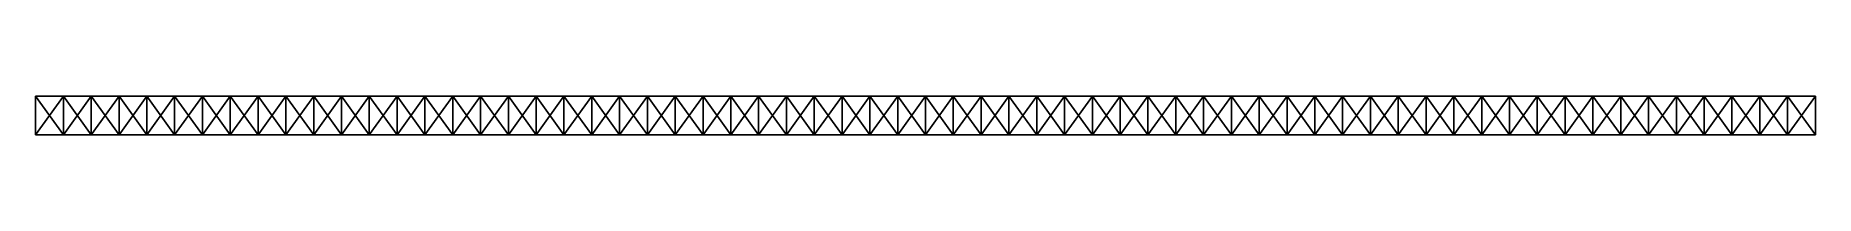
# Model space of a CAD drawing. Header units: millimetres. Extents: x 0 to 576, y -13 to 0.
import ezdxf

# ---------------------------------------------------------------- set-up
doc = ezdxf.new("R2010")
doc.units = ezdxf.units.MM

msp = doc.modelspace()

# ---------------------------------------------------------------- linework, layer by layer
at = {"extrusion": (0, -1, 1e-16)}
for p, q in [((0, 0), (0, 0, 16)), ((0, 0, 16), (0, 0, 32)), ((0, 0, 32), (9, 0, 32)), ((9, 0, 16), (0, 0, 16)), ((0, 0, 16), (9, 0, 32)), ((9, 0, 32), (9, 0, 16)), ((18, 0, 16), (9, 0, 16)), ((9, 0, 16), (9, 0, 8)), ((18, 0, 32), (18, 0, 16)), ((18, 0, 16), (36, 0, 32)), ((18, 0, 32), (36, 0, 16)), ((27, 0, 32), (27, 0, 16)), ((36, 0, 16), (27, 0, 16)), ((36, 0, 32), (36, 0, 16)), ((45, 0, 16), (36, 0, 16)), ((36, 0, 16), (45, 0, 32)), ((45, 0, 40.41), (36, 0, 32)), ((45, 0, 32), (45, 0, 16)), ((45, 0, 32), (45, 0, 40.41)), ((54, 0, 46.47), (45, 0, 40.41)), ((54, 0, 32), (54, 0, 16)), ((54, 0, 32), (63, 0, 32)), ((54, 0, 16), (63, 0, 32)), ((54, 0, 32), (54, 0, 46.47)), ((63, 0, 50.8), (54, 0, 46.47)), ((63, 0, 32), (63, 0, 16)), ((63, 0, 32), (72, 0, 32)), ((63, 0, 32), (63, 0, 50.8)), ((72, 0, 53.74), (63, 0, 50.8)), ((72, 0, 32), (72, 0, 16)), ((72, 0, 32), (81, 0, 32)), ((72, 0, 16), (81, 0, 32)), ((72, 0, 32), (72, 0, 53.74)), ((81, 0, 55.44), (72, 0, 53.74)), ((81, 0, 32), (81, 0, 16)), ((81, 0, 32), (81, 0, 55.44)), ((90, 0, 56), (81, 0, 55.44)), ((90, 0, 32), (90, 0, 16)), ((90, 0, 16), (99, 0, 32)), ((90, 0, 32), (90, 0, 56)), ((99, 0, 55.44), (90, 0, 56)), ((99, 0, 32), (99, 0, 16)), ((108, 0, 16), (99, 0, 16)), ((99, 0, 32), (108, 0, 16)), ((99, 0, 32), (99, 0, 55.44)), ((108, 0, 53.74), (99, 0, 55.44)), ((108, 0, 32), (108, 0, 16)), ((117, 0, 16), (108, 0, 16)), ((108, 0, 16), (117, 0, 32)), ((108, 0, 32), (108, 0, 53.74)), ((117, 0, 50.8), (108, 0, 53.74)), ((117, 0, 32), (117, 0, 16)), ((117, 0, 32), (126, 0, 16)), ((117, 0, 32), (117, 0, 50.8)), ((126, 0, 46.47), (117, 0, 50.8)), ((126, 0, 32), (126, 0, 16)), ((126, 0, 32), (126, 0, 46.47)), ((135, 0, 40.41), (126, 0, 46.47)), ((135, 0, 32), (135, 0, 16)), ((144, 0, 16), (135, 0, 16)), ((135, 0, 32), (144, 0, 16)), ((135, 0, 32), (135, 0, 40.41)), ((144, 0, 32), (135, 0, 40.41)), ((144, 0, 32), (144, 0, 16)), ((144, 0, 16), (162, 0, 32)), ((144, 0, 32), (162, 0, 16)), ((153, 0, 32), (153, 0, 16)), ((153, 0, 32), (162, 0, 32)), ((162, 0, 16), (153, 0, 16)), ((162, 0, 32), (162, 0, 16)), ((171, 0, 16), (162, 0, 16)), ((171, 0, 32), (162, 0, 16)), ((171, 0, 32), (171, 0, 16)), ((180, 0, 16), (171, 0, 16)), ((180, 0, 16), (171, 0, 32)), ((171, 0, 16), (171, 0, 8)), ((180, 0, 32), (180, 0, 16)), ((180, 0, 16), (180, 0)), ((180, 0, 32), (189, 0, 32)), ((180, 0, 16), (189, 0, 32)), ((189, 0, 32), (189, 0, 16)), ((189, 0, 32), (198, 0, 32)), ((189, 0, 8), (189, 0, 16)), ((198, 0, 32), (198, 0, 16)), ((216, 0, 32), (198, 0, 16)), ((207, 0, 32), (207, 0, 16)), ((216, 0, 32), (216, 0, 16)), ((225, 0, 16), (216, 0, 16)), ((216, 0, 16), (225, 0, 32)), ((216, 0, 32), (225, 0, 40.76)), ((225, 0, 32), (225, 0, 16)), ((234, 0, 16), (225, 0, 16)), ((225, 0, 32), (225, 0, 40.76)), ((225, 0, 40.76), (234, 0, 47.58)), ((234, 0, 32), (234, 0, 16)), ((243, 0, 16), (234, 0, 16)), ((234, 0, 16), (243, 0, 32)), ((234, 0, 32), (234, 0, 47.58)), ((234, 0, 47.58), (243, 0, 52.93)), ((243, 0, 32), (243, 0, 16)), ((252, 0, 16), (243, 0, 16)), ((243, 0, 32), (252, 0, 16)), ((243, 0, 32), (243, 0, 52.93)), ((243, 0, 52.93), (252, 0, 57.07)), ((252, 0, 32), (252, 0, 16)), ((261, 0, 16), (252, 0, 16)), ((252, 0, 16), (261, 0, 32)), ((252, 0, 32), (252, 0, 57.07)), ((252, 0, 57.07), (261, 0, 60.17)), ((261, 0, 32), (261, 0, 16)), ((270, 0, 16), (261, 0, 16)), ((261, 0, 32), (270, 0, 16)), ((261, 0, 32), (261, 0, 60.17)), ((261, 0, 60.17), (270, 0, 62.32)), ((270, 0, 32), (270, 0, 16)), ((279, 0, 16), (270, 0, 16)), ((279, 0, 32), (270, 0, 16)), ((270, 0, 32), (270, 0, 62.32)), ((270, 0, 62.32), (279, 0, 63.58)), ((279, 0, 32), (279, 0, 16)), ((288, 0, 16), (279, 0, 16)), ((279, 0, 32), (279, 0, 63.58)), ((279, 0, 63.58), (288, 0, 64)), ((288, 0, 32), (288, 0, 16)), ((297, 0, 32), (288, 0, 16)), ((288, 0, 32), (288, 0, 64)), ((288, 0, 64), (297, 0, 63.58)), ((297, 0, 32), (297, 0, 16)), ((306, 0, 16), (297, 0, 16)), ((306, 0, 16), (297, 0, 32)), ((297, 0, 32), (297, 0, 63.58)), ((297, 0, 63.58), (306, 0, 62.32)), ((306, 0, 32), (306, 0, 16)), ((306, 0, 32), (315, 0, 32)), ((315, 0, 32), (306, 0, 16)), ((306, 0, 32), (306, 0, 62.32)), ((306, 0, 62.32), (315, 0, 60.17)), ((315, 0, 32), (315, 0, 16)), ((324, 0, 16), (315, 0, 32)), ((315, 0, 32), (315, 0, 60.17)), ((315, 0, 60.17), (324, 0, 57.07)), ((324, 0, 32), (324, 0, 16)), ((324, 0, 32), (324, 0, 57.07)), ((324, 0, 57.07), (333, 0, 52.93)), ((333, 0, 32), (333, 0, 16)), ((333, 0, 32), (342, 0, 32)), ((342, 0, 16), (333, 0, 16)), ((342, 0, 16), (333, 0, 32)), ((333, 0, 32), (333, 0, 52.93)), ((333, 0, 52.93), (342, 0, 47.58)), ((342, 0, 32), (342, 0, 16)), ((351, 0, 16), (342, 0, 16)), ((342, 0, 32), (342, 0, 47.58)), ((342, 0, 47.58), (351, 0, 40.76)), ((351, 0, 32), (351, 0, 16)), ((360, 0, 16), (351, 0, 32)), ((351, 0, 32), (351, 0, 40.76)), ((351, 0, 40.76), (360, 0, 32)), ((360, 0, 32), (360, 0, 16)), ((360, 0, 32), (378, 0, 16)), ((360, 0, 16), (378, 0, 32)), ((369, 0, 32), (369, 0, 16)), ((369, 0, 32), (378, 0, 32)), ((378, 0, 32), (378, 0, 16)), ((378, 0, 32), (387, 0, 32)), ((387, 0, 16), (378, 0, 16)), ((378, 0, 16), (387, 0, 32)), ((387, 0, 32), (387, 0, 16)), ((387, 0, 32), (396, 0, 32)), ((387, 0, 32), (396, 0, 16)), ((387, 0, 16), (387, 0, 8)), ((396, 0, 32), (396, 0, 16)), ((396, 0, 16), (396, 0)), ((396, 0, 32), (405, 0, 32)), ((396, 0, 16), (405, 0, 32)), ((405, 0, 32), (405, 0, 16)), ((414, 0, 16), (405, 0, 16)), ((405, 0, 32), (414, 0, 16)), ((405, 0, 8), (405, 0, 16)), ((414, 0, 32), (414, 0, 16)), ((423, 0, 16), (414, 0, 16)), ((414, 0, 16), (432, 0, 32)), ((414, 0, 32), (432, 0, 16)), ((423, 0, 32), (423, 0, 16)), ((423, 0, 32), (432, 0, 32)), ((432, 0, 16), (423, 0, 16)), ((432, 0, 32), (432, 0, 16)), ((432, 0, 32), (441, 0, 32)), ((441, 0, 16), (432, 0, 16)), ((441, 0, 40.41), (432, 0, 32)), ((441, 0, 32), (441, 0, 16)), ((450, 0, 16), (441, 0, 16)), ((441, 0, 32), (450, 0, 16)), ((441, 0, 32), (441, 0, 40.41)), ((450, 0, 46.47), (441, 0, 40.41)), ((450, 0, 32), (450, 0, 16)), ((459, 0, 16), (450, 0, 16)), ((450, 0, 16), (459, 0, 32)), ((450, 0, 32), (450, 0, 46.47)), ((459, 0, 50.8), (450, 0, 46.47)), ((459, 0, 32), (459, 0, 16)), ((468, 0, 16), (459, 0, 16)), ((459, 0, 32), (468, 0, 16)), ((459, 0, 32), (459, 0, 50.8)), ((468, 0, 53.74), (459, 0, 50.8)), ((468, 0, 32), (468, 0, 16)), ((468, 0, 32), (477, 0, 32)), ((468, 0, 32), (468, 0, 53.74)), ((477, 0, 55.44), (468, 0, 53.74)), ((477, 0, 32), (477, 0, 16)), ((486, 0, 16), (477, 0, 16)), ((477, 0, 32), (486, 0, 16)), ((477, 0, 32), (477, 0, 55.44)), ((486, 0, 56), (477, 0, 55.44)), ((486, 0, 32), (486, 0, 16)), ((486, 0, 32), (486, 0, 56)), ((495, 0, 55.44), (486, 0, 56)), ((495, 0, 32), (495, 0, 16)), ((504, 0, 16), (495, 0, 16)), ((495, 0, 32), (495, 0, 55.44)), ((504, 0, 53.74), (495, 0, 55.44)), ((504, 0, 32), (504, 0, 16)), ((504, 0, 32), (513, 0, 32)), ((504, 0, 32), (504, 0, 53.74)), ((513, 0, 50.8), (504, 0, 53.74)), ((513, 0, 32), (513, 0, 16)), ((513, 0, 32), (522, 0, 32)), ((513, 0, 32), (522, 0, 16)), ((513, 0, 32), (513, 0, 50.8)), ((522, 0, 46.47), (513, 0, 50.8)), ((522, 0, 32), (522, 0, 16)), ((522, 0, 32), (531, 0, 32)), ((531, 0, 16), (522, 0, 16)), ((522, 0, 16), (531, 0, 32)), ((522, 0, 32), (522, 0, 46.47)), ((531, 0, 40.41), (522, 0, 46.47)), ((531, 0, 32), (531, 0, 16)), ((531, 0, 32), (540, 0, 32)), ((540, 0, 16), (531, 0, 16)), ((531, 0, 32), (531, 0, 40.41)), ((540, 0, 32), (531, 0, 40.41)), ((540, 0, 32), (540, 0, 16)), ((549, 0, 16), (540, 0, 16)), ((540, 0, 32), (558, 0, 16)), ((558, 0, 32), (540, 0, 16)), ((549, 0, 32), (549, 0, 16)), ((558, 0, 16), (549, 0, 16)), ((558, 0, 32), (558, 0, 16)), ((558, 0, 16), (567, 0, 32)), ((567, 0, 32), (567, 0, 16)), ((576, 0, 16), (567, 0, 16)), ((567, 0, 32), (576, 0, 16)), ((567, 0, 16), (567, 0, 8)), ((576, 0, 32), (576, 0, 16)), ((576, 0, 16), (576, 0)), ((0, -12.5), (0, -12.5, 16)), ((0, -12.5, 16), (0, -12.5, 32)), ((0, -12.5, 16), (9, -12.5, 32)), ((9, -12.5, 32), (9, -12.5, 16)), ((18, -12.5, 16), (9, -12.5, 16)), ((9, -12.5, 16), (9, -12.5, 8)), ((18, -12.5, 32), (18, -12.5, 16)), ((18, -12.5, 16), (36, -12.5, 32)), ((18, -12.5, 32), (36, -12.5, 16)), ((27, -12.5, 32), (27, -12.5, 16)), ((27, -12.5, 32), (36, -12.5, 32)), ((36, -12.5, 16), (27, -12.5, 16)), ((36, -12.5, 32), (36, -12.5, 16)), ((45, -12.5, 16), (36, -12.5, 16)), ((36, -12.5, 16), (45, -12.5, 32)), ((45, -12.5, 40.41), (36, -12.5, 32)), ((45, -12.5, 32), (45, -12.5, 16)), ((54, -12.5, 16), (45, -12.5, 16)), ((45, -12.5, 32), (45, -12.5, 40.41)), ((54, -12.5, 46.47), (45, -12.5, 40.41)), ((54, -12.5, 32), (54, -12.5, 16)), ((63, -12.5, 16), (54, -12.5, 16)), ((54, -12.5, 16), (63, -12.5, 32)), ((54, -12.5, 32), (54, -12.5, 46.47)), ((63, -12.5, 50.8), (54, -12.5, 46.47)), ((63, -12.5, 32), (63, -12.5, 16)), ((63, -12.5, 32), (72, -12.5, 32)), ((72, -12.5, 16), (63, -12.5, 16)), ((63, -12.5, 32), (72, -12.5, 16)), ((63, -12.5, 32), (63, -12.5, 50.8)), ((72, -12.5, 53.74), (63, -12.5, 50.8)), ((72, -12.5, 32), (72, -12.5, 16)), ((72, -12.5, 16), (81, -12.5, 32)), ((72, -12.5, 32), (72, -12.5, 53.74)), ((81, -12.5, 55.44), (72, -12.5, 53.74)), ((81, -12.5, 32), (81, -12.5, 16)), ((81, -12.5, 32), (90, -12.5, 32)), ((81, -12.5, 32), (90, -12.5, 16)), ((81, -12.5, 32), (81, -12.5, 55.44)), ((90, -12.5, 56), (81, -12.5, 55.44)), ((90, -12.5, 32), (90, -12.5, 16)), ((90, -12.5, 32), (90, -12.5, 56)), ((99, -12.5, 55.44), (90, -12.5, 56)), ((99, -12.5, 32), (99, -12.5, 16)), ((99, -12.5, 32), (108, -12.5, 16)), ((99, -12.5, 32), (99, -12.5, 55.44)), ((108, -12.5, 53.74), (99, -12.5, 55.44)), ((108, -12.5, 32), (108, -12.5, 16)), ((117, -12.5, 16), (108, -12.5, 16)), ((108, -12.5, 32), (108, -12.5, 53.74)), ((117, -12.5, 50.8), (108, -12.5, 53.74)), ((117, -12.5, 32), (117, -12.5, 16)), ((117, -12.5, 32), (126, -12.5, 16)), ((117, -12.5, 32), (117, -12.5, 50.8)), ((126, -12.5, 46.47), (117, -12.5, 50.8)), ((126, -12.5, 32), (126, -12.5, 16)), ((135, -12.5, 16), (126, -12.5, 16)), ((126, -12.5, 32), (126, -12.5, 46.47)), ((135, -12.5, 40.41), (126, -12.5, 46.47)), ((135, -12.5, 32), (135, -12.5, 16)), ((135, -12.5, 32), (144, -12.5, 32)), ((135, -12.5, 32), (144, -12.5, 16)), ((135, -12.5, 32), (135, -12.5, 40.41)), ((144, -12.5, 32), (135, -12.5, 40.41)), ((144, -12.5, 32), (144, -12.5, 16)), ((144, -12.5, 16), (162, -12.5, 32)), ((144, -12.5, 32), (162, -12.5, 16)), ((153, -12.5, 32), (153, -12.5, 16)), ((153, -12.5, 32), (162, -12.5, 32)), ((162, -12.5, 32), (162, -12.5, 16)), ((162, -12.5, 32), (171, -12.5, 32)), ((171, -12.5, 16), (162, -12.5, 16)), ((171, -12.5, 32), (162, -12.5, 16)), ((171, -12.5, 32), (171, -12.5, 16)), ((171, -12.5, 32), (180, -12.5, 32)), ((180, -12.5, 16), (171, -12.5, 16)), ((180, -12.5, 16), (171, -12.5, 32)), ((171, -12.5, 16), (171, -12.5, 8)), ((180, -12.5, 32), (180, -12.5, 16)), ((180, -12.5, 16), (180, -12.5)), ((180, -12.5, 32), (189, -12.5, 32)), ((189, -12.5, 16), (180, -12.5, 16)), ((180, -12.5, 16), (189, -12.5, 32)), ((189, -12.5, 32), (189, -12.5, 16)), ((189, -12.5, 32), (198, -12.5, 32)), ((189, -12.5, 32), (198, -12.5, 16)), ((189, -12.5, 8), (189, -12.5, 16)), ((198, -12.5, 32), (198, -12.5, 16)), ((198, -12.5, 32), (207, -12.5, 32)), ((207, -12.5, 16), (198, -12.5, 16)), ((216, -12.5, 32), (198, -12.5, 16)), ((207, -12.5, 32), (207, -12.5, 16)), ((207, -12.5, 32), (216, -12.5, 32)), ((216, -12.5, 32), (216, -12.5, 16)), ((216, -12.5, 32), (225, -12.5, 32)), ((216, -12.5, 32), (225, -12.5, 40.76)), ((225, -12.5, 32), (225, -12.5, 16)), ((225, -12.5, 32), (234, -12.5, 32)), ((234, -12.5, 16), (225, -12.5, 16)), ((225, -12.5, 32), (225, -12.5, 40.76)), ((225, -12.5, 40.76), (234, -12.5, 47.58)), ((234, -12.5, 32), (234, -12.5, 16)), ((234, -12.5, 32), (243, -12.5, 32)), ((243, -12.5, 16), (234, -12.5, 16)), ((234, -12.5, 16), (243, -12.5, 32)), ((234, -12.5, 32), (234, -12.5, 47.58)), ((234, -12.5, 47.58), (243, -12.5, 52.93)), ((243, -12.5, 32), (243, -12.5, 16)), ((243, -12.5, 32), (252, -12.5, 32)), ((252, -12.5, 16), (243, -12.5, 16)), ((243, -12.5, 32), (252, -12.5, 16)), ((243, -12.5, 32), (243, -12.5, 52.93)), ((243, -12.5, 52.93), (252, -12.5, 57.07)), ((252, -12.5, 32), (252, -12.5, 16)), ((252, -12.5, 32), (261, -12.5, 32)), ((261, -12.5, 16), (252, -12.5, 16)), ((252, -12.5, 16), (261, -12.5, 32)), ((252, -12.5, 32), (252, -12.5, 57.07)), ((252, -12.5, 57.07), (261, -12.5, 60.17)), ((261, -12.5, 32), (261, -12.5, 16)), ((270, -12.5, 16), (261, -12.5, 16)), ((261, -12.5, 32), (270, -12.5, 16)), ((261, -12.5, 32), (261, -12.5, 60.17)), ((261, -12.5, 60.17), (270, -12.5, 62.32)), ((270, -12.5, 32), (270, -12.5, 16)), ((270, -12.5, 32), (279, -12.5, 32)), ((279, -12.5, 16), (270, -12.5, 16)), ((279, -12.5, 32), (270, -12.5, 16)), ((270, -12.5, 32), (270, -12.5, 62.32)), ((270, -12.5, 62.32), (279, -12.5, 63.58)), ((279, -12.5, 32), (279, -12.5, 16)), ((279, -12.5, 32), (288, -12.5, 32)), ((288, -12.5, 16), (279, -12.5, 16)), ((288, -12.5, 16), (279, -12.5, 32)), ((279, -12.5, 32), (279, -12.5, 63.58)), ((279, -12.5, 63.58), (288, -12.5, 64)), ((288, -12.5, 32), (288, -12.5, 16)), ((288, -12.5, 32), (297, -12.5, 32)), ((297, -12.5, 16), (288, -12.5, 16)), ((297, -12.5, 32), (288, -12.5, 16)), ((288, -12.5, 32), (288, -12.5, 64)), ((288, -12.5, 64), (297, -12.5, 63.58)), ((297, -12.5, 32), (297, -12.5, 16)), ((297, -12.5, 32), (306, -12.5, 32)), ((306, -12.5, 16), (297, -12.5, 16)), ((297, -12.5, 32), (297, -12.5, 63.58)), ((297, -12.5, 63.58), (306, -12.5, 62.32)), ((306, -12.5, 32), (306, -12.5, 16)), ((306, -12.5, 32), (315, -12.5, 32)), ((306, -12.5, 32), (306, -12.5, 62.32)), ((306, -12.5, 62.32), (315, -12.5, 60.17)), ((315, -12.5, 32), (315, -12.5, 16)), ((315, -12.5, 32), (324, -12.5, 32)), ((315, -12.5, 32), (315, -12.5, 60.17)), ((315, -12.5, 60.17), (324, -12.5, 57.07)), ((324, -12.5, 32), (324, -12.5, 16)), ((324, -12.5, 32), (333, -12.5, 32)), ((333, -12.5, 32), (324, -12.5, 16)), ((324, -12.5, 32), (324, -12.5, 57.07)), ((324, -12.5, 57.07), (333, -12.5, 52.93)), ((333, -12.5, 32), (333, -12.5, 16)), ((333, -12.5, 32), (342, -12.5, 32)), ((342, -12.5, 16), (333, -12.5, 16)), ((342, -12.5, 16), (333, -12.5, 32)), ((333, -12.5, 32), (333, -12.5, 52.93)), ((333, -12.5, 52.93), (342, -12.5, 47.58)), ((342, -12.5, 32), (342, -12.5, 16)), ((351, -12.5, 16), (342, -12.5, 16)), ((351, -12.5, 32), (342, -12.5, 16)), ((342, -12.5, 32), (342, -12.5, 47.58)), ((342, -12.5, 47.58), (351, -12.5, 40.76)), ((351, -12.5, 32), (351, -12.5, 16)), ((360, -12.5, 16), (351, -12.5, 32)), ((351, -12.5, 32), (351, -12.5, 40.76)), ((351, -12.5, 40.76), (360, -12.5, 32)), ((360, -12.5, 32), (360, -12.5, 16)), ((360, -12.5, 32), (369, -12.5, 32)), ((369, -12.5, 16), (360, -12.5, 16)), ((360, -12.5, 32), (378, -12.5, 16)), ((360, -12.5, 16), (378, -12.5, 32)), ((369, -12.5, 32), (369, -12.5, 16)), ((369, -12.5, 32), (378, -12.5, 32)), ((378, -12.5, 16), (369, -12.5, 16)), ((378, -12.5, 32), (378, -12.5, 16)), ((378, -12.5, 32), (387, -12.5, 32)), ((378, -12.5, 16), (387, -12.5, 32)), ((387, -12.5, 32), (387, -12.5, 16)), ((387, -12.5, 32), (396, -12.5, 16)), ((387, -12.5, 16), (387, -12.5, 8)), ((396, -12.5, 32), (396, -12.5, 16)), ((396, -12.5, 16), (396, -12.5)), ((405, -12.5, 16), (396, -12.5, 16)), ((396, -12.5, 16), (405, -12.5, 32)), ((405, -12.5, 32), (405, -12.5, 16)), ((414, -12.5, 16), (405, -12.5, 16)), ((405, -12.5, 32), (414, -12.5, 16)), ((405, -12.5, 8), (405, -12.5, 16)), ((414, -12.5, 32), (414, -12.5, 16)), ((423, -12.5, 16), (414, -12.5, 16)), ((414, -12.5, 16), (432, -12.5, 32)), ((414, -12.5, 32), (432, -12.5, 16)), ((423, -12.5, 32), (423, -12.5, 16)), ((432, -12.5, 16), (423, -12.5, 16)), ((432, -12.5, 32), (432, -12.5, 16)), ((441, -12.5, 40.41), (432, -12.5, 32)), ((441, -12.5, 32), (441, -12.5, 16)), ((441, -12.5, 32), (450, -12.5, 32)), ((441, -12.5, 32), (441, -12.5, 40.41)), ((450, -12.5, 46.47), (441, -12.5, 40.41)), ((450, -12.5, 32), (450, -12.5, 16)), ((450, -12.5, 32), (459, -12.5, 32)), ((450, -12.5, 16), (459, -12.5, 32)), ((450, -12.5, 32), (450, -12.5, 46.47)), ((459, -12.5, 50.8), (450, -12.5, 46.47)), ((459, -12.5, 32), (459, -12.5, 16)), ((459, -12.5, 32), (468, -12.5, 16)), ((459, -12.5, 32), (459, -12.5, 50.8)), ((468, -12.5, 53.74), (459, -12.5, 50.8)), ((468, -12.5, 32), (468, -12.5, 16)), ((468, -12.5, 32), (477, -12.5, 32)), ((468, -12.5, 16), (477, -12.5, 32)), ((468, -12.5, 32), (468, -12.5, 53.74)), ((477, -12.5, 55.44), (468, -12.5, 53.74)), ((477, -12.5, 32), (477, -12.5, 16)), ((477, -12.5, 32), (486, -12.5, 32)), ((477, -12.5, 32), (486, -12.5, 16)), ((477, -12.5, 32), (477, -12.5, 55.44)), ((486, -12.5, 56), (477, -12.5, 55.44)), ((486, -12.5, 32), (486, -12.5, 16)), ((486, -12.5, 32), (495, -12.5, 32)), ((495, -12.5, 16), (486, -12.5, 16)), ((486, -12.5, 32), (486, -12.5, 56)), ((495, -12.5, 55.44), (486, -12.5, 56)), ((495, -12.5, 32), (495, -12.5, 16)), ((495, -12.5, 32), (504, -12.5, 32)), ((495, -12.5, 32), (495, -12.5, 55.44)), ((504, -12.5, 53.74), (495, -12.5, 55.44)), ((504, -12.5, 32), (504, -12.5, 16)), ((513, -12.5, 16), (504, -12.5, 16)), ((504, -12.5, 32), (504, -12.5, 53.74)), ((513, -12.5, 50.8), (504, -12.5, 53.74)), ((513, -12.5, 32), (513, -12.5, 16)), ((522, -12.5, 16), (513, -12.5, 16)), ((513, -12.5, 32), (522, -12.5, 16)), ((513, -12.5, 32), (513, -12.5, 50.8)), ((522, -12.5, 46.47), (513, -12.5, 50.8)), ((522, -12.5, 32), (522, -12.5, 16)), ((522, -12.5, 16), (531, -12.5, 32)), ((522, -12.5, 32), (522, -12.5, 46.47)), ((531, -12.5, 40.41), (522, -12.5, 46.47)), ((531, -12.5, 32), (531, -12.5, 16)), ((540, -12.5, 16), (531, -12.5, 16)), ((531, -12.5, 32), (531, -12.5, 40.41)), ((540, -12.5, 32), (531, -12.5, 40.41)), ((540, -12.5, 32), (540, -12.5, 16)), ((540, -12.5, 32), (558, -12.5, 16)), ((558, -12.5, 32), (540, -12.5, 16)), ((549, -12.5, 32), (549, -12.5, 16)), ((558, -12.5, 16), (549, -12.5, 16)), ((558, -12.5, 32), (558, -12.5, 16)), ((567, -12.5, 16), (558, -12.5, 16)), ((558, -12.5, 16), (567, -12.5, 32)), ((567, -12.5, 32), (567, -12.5, 16)), ((567, -12.5, 32), (576, -12.5, 16)), ((567, -12.5, 16), (567, -12.5, 8)), ((576, -12.5, 32), (576, -12.5, 16)), ((576, -12.5, 16), (576, -12.5))]:
    msp.add_line(p, q, dxfattribs=at)
for p, q in [((0, 0, 32), (0, -12.5, 32)), ((9, 0, 32), (0, -12.5, 32)), ((0, 0, 32), (9, -12.5, 32)), ((0, 0, 16), (0, -12.5, 16)), ((9, 0, 16), (0, -12.5, 16)), ((0, 0, 16), (9, -12.5, 16)), ((0, 0), (0, -12.5)), ((0, 0), (9, -12.5, 8)), ((9, 0, 8), (0, -12.5)), ((0, 0), (9, 0, 8)), ((9, 0, 32), (9, -12.5, 32)), ((18, 0, 32), (9, -12.5, 32)), ((9, 0, 32), (18, -12.5, 32)), ((18, 0, 32), (9, 0, 32)), ((9, 0, 16), (9, -12.5, 16)), ((18, 0, 16), (9, -12.5, 16)), ((9, 0, 16), (18, -12.5, 16)), ((9, 0, 8), (9, -12.5, 8)), ((9, -12.5, 8), (18, 0, 16)), ((18, -12.5, 16), (9, 0, 8)), ((9, 0, 8), (18, 0, 16)), ((9, 0, 32), (18, 0, 16)), ((18, 0, 32), (18, -12.5, 32)), ((27, 0, 32), (18, -12.5, 32)), ((18, 0, 32), (27, -12.5, 32)), ((27, 0, 32), (18, 0, 32)), ((18, 0, 16), (18, -12.5, 16)), ((27, 0, 16), (18, -12.5, 16)), ((18, 0, 16), (27, -12.5, 16)), ((27, 0, 16), (18, 0, 16)), ((27, 0, 32), (27, -12.5, 32)), ((36, 0, 32), (27, -12.5, 32)), ((27, 0, 32), (36, -12.5, 32)), ((36, 0, 32), (27, 0, 32)), ((27, 0, 16), (27, -12.5, 16)), ((36, 0, 16), (27, -12.5, 16)), ((27, 0, 16), (36, -12.5, 16)), ((36, 0, 32), (36, -12.5, 32)), ((45, 0, 32), (36, -12.5, 32)), ((36, 0, 32), (45, -12.5, 32)), ((45, 0, 32), (36, 0, 32)), ((36, 0, 16), (36, -12.5, 16)), ((45, 0, 16), (36, -12.5, 16)), ((36, 0, 16), (45, -12.5, 16)), ((45, 0, 32), (45, -12.5, 32)), ((54, 0, 32), (45, -12.5, 32)), ((45, 0, 32), (54, -12.5, 32)), ((54, 0, 32), (45, 0, 32)), ((45, 0, 16), (45, -12.5, 16)), ((54, 0, 16), (45, -12.5, 16)), ((45, 0, 16), (54, -12.5, 16)), ((54, 0, 16), (45, 0, 16)), ((45, 0, 40.41), (45, -12.5, 40.41)), ((45, -12.5, 40.41), (54, 0, 46.47)), ((54, -12.5, 46.47), (45, 0, 40.41)), ((45, 0, 32), (54, 0, 16)), ((54, 0, 32), (54, -12.5, 32)), ((63, 0, 32), (54, -12.5, 32)), ((54, 0, 32), (63, -12.5, 32)), ((54, 0, 16), (54, -12.5, 16)), ((63, 0, 16), (54, -12.5, 16)), ((54, 0, 16), (63, -12.5, 16)), ((63, 0, 16), (54, 0, 16)), ((54, 0, 46.47), (54, -12.5, 46.47)), ((54, 0, 46.47), (63, -12.5, 50.8)), ((63, 0, 32), (63, -12.5, 32)), ((72, 0, 32), (63, -12.5, 32)), ((63, 0, 32), (72, -12.5, 32)), ((63, 0, 16), (63, -12.5, 16)), ((72, 0, 16), (63, -12.5, 16)), ((63, 0, 16), (72, -12.5, 16)), ((72, 0, 16), (63, 0, 16)), ((63, 0, 50.8), (63, -12.5, 50.8)), ((63, -12.5, 50.8), (72, 0, 53.74)), ((72, 0, 32), (72, -12.5, 32)), ((81, 0, 32), (72, -12.5, 32)), ((72, 0, 32), (81, -12.5, 32)), ((72, 0, 16), (72, -12.5, 16)), ((81, 0, 16), (72, -12.5, 16)), ((72, 0, 16), (81, -12.5, 16)), ((81, 0, 16), (72, 0, 16)), ((72, 0, 53.74), (72, -12.5, 53.74)), ((72, 0, 53.74), (81, -12.5, 55.44)), ((81, 0, 55.44), (72, -12.5, 53.74)), ((81, 0, 32), (81, -12.5, 32)), ((90, 0, 32), (81, -12.5, 32)), ((81, 0, 32), (90, -12.5, 32)), ((90, 0, 32), (81, 0, 32)), ((81, 0, 16), (81, -12.5, 16)), ((90, 0, 16), (81, -12.5, 16)), ((81, 0, 16), (90, -12.5, 16)), ((90, 0, 16), (81, 0, 16)), ((81, 0, 55.44), (81, -12.5, 55.44)), ((90, -12.5, 56), (81, 0, 55.44)), ((90, 0, 32), (90, -12.5, 32)), ((99, 0, 32), (90, -12.5, 32)), ((90, 0, 32), (99, -12.5, 32)), ((99, 0, 32), (90, 0, 32)), ((90, 0, 16), (90, -12.5, 16)), ((99, 0, 16), (90, -12.5, 16)), ((90, 0, 16), (99, -12.5, 16)), ((99, 0, 16), (90, 0, 16)), ((90, 0, 56), (90, -12.5, 56)), ((99, 0, 55.44), (90, -12.5, 56)), ((99, 0, 32), (99, -12.5, 32)), ((108, 0, 32), (99, -12.5, 32)), ((99, 0, 32), (108, -12.5, 32)), ((108, 0, 32), (99, 0, 32)), ((99, 0, 16), (99, -12.5, 16)), ((108, 0, 16), (99, -12.5, 16)), ((99, 0, 16), (108, -12.5, 16)), ((99, 0, 55.44), (99, -12.5, 55.44)), ((99, -12.5, 55.44), (108, 0, 53.74)), ((108, -12.5, 53.74), (99, 0, 55.44)), ((108, 0, 32), (108, -12.5, 32)), ((117, 0, 32), (108, -12.5, 32)), ((108, 0, 32), (117, -12.5, 32)), ((117, 0, 32), (108, 0, 32)), ((108, 0, 16), (108, -12.5, 16)), ((117, 0, 16), (108, -12.5, 16)), ((108, 0, 16), (117, -12.5, 16)), ((108, 0, 53.74), (108, -12.5, 53.74)), ((108, 0, 53.74), (117, -12.5, 50.8)), ((117, 0, 50.8), (108, -12.5, 53.74)), ((117, 0, 32), (117, -12.5, 32)), ((126, 0, 32), (117, -12.5, 32)), ((117, 0, 32), (126, -12.5, 32)), ((126, 0, 32), (117, 0, 32)), ((117, 0, 16), (117, -12.5, 16)), ((126, 0, 16), (117, -12.5, 16)), ((117, 0, 16), (126, -12.5, 16)), ((126, 0, 16), (117, 0, 16)), ((117, 0, 50.8), (117, -12.5, 50.8)), ((117, -12.5, 50.8), (126, 0, 46.47)), ((126, -12.5, 46.47), (117, 0, 50.8)), ((126, 0, 32), (126, -12.5, 32)), ((135, 0, 32), (126, -12.5, 32)), ((126, 0, 32), (135, -12.5, 32)), ((135, 0, 32), (126, 0, 32)), ((126, 0, 16), (126, -12.5, 16)), ((135, 0, 16), (126, -12.5, 16)), ((126, 0, 16), (135, -12.5, 16)), ((135, 0, 16), (126, 0, 16)), ((126, 0, 46.47), (126, -12.5, 46.47)), ((126, 0, 46.47), (135, -12.5, 40.41)), ((135, 0, 40.41), (126, -12.5, 46.47)), ((135, 0, 32), (135, -12.5, 32)), ((144, 0, 32), (135, -12.5, 32)), ((135, 0, 32), (144, -12.5, 32)), ((144, 0, 32), (135, 0, 32)), ((135, 0, 16), (135, -12.5, 16)), ((144, 0, 16), (135, -12.5, 16)), ((135, 0, 16), (144, -12.5, 16)), ((135, 0, 40.41), (135, -12.5, 40.41)), ((144, 0, 32), (144, -12.5, 32)), ((153, 0, 32), (144, -12.5, 32)), ((144, 0, 32), (153, -12.5, 32)), ((153, 0, 32), (144, 0, 32)), ((144, 0, 16), (144, -12.5, 16)), ((153, 0, 16), (144, -12.5, 16)), ((144, 0, 16), (153, -12.5, 16)), ((153, 0, 16), (144, 0, 16)), ((153, 0, 32), (153, -12.5, 32)), ((162, 0, 32), (153, -12.5, 32)), ((153, 0, 32), (162, -12.5, 32)), ((153, 0, 16), (153, -12.5, 16)), ((162, 0, 16), (153, -12.5, 16)), ((153, 0, 16), (162, -12.5, 16)), ((162, 0, 32), (162, -12.5, 32)), ((171, 0, 32), (162, -12.5, 32)), ((162, 0, 32), (171, -12.5, 32)), ((171, 0, 32), (162, 0, 32)), ((162, 0, 16), (162, -12.5, 16)), ((171, 0, 16), (162, -12.5, 16)), ((162, 0, 16), (171, -12.5, 16)), ((162, 0, 16), (171, -12.5, 8)), ((171, 0, 32), (171, -12.5, 32)), ((180, 0, 32), (171, -12.5, 32)), ((171, 0, 32), (180, -12.5, 32)), ((180, 0, 32), (171, 0, 32)), ((171, 0, 16), (171, -12.5, 16)), ((180, 0, 16), (171, -12.5, 16)), ((171, 0, 16), (180, -12.5, 16)), ((171, 0, 8), (171, -12.5, 8)), ((180, 0), (171, 0, 8)), ((180, 0, 32), (180, -12.5, 32)), ((189, 0, 32), (180, -12.5, 32)), ((180, 0, 32), (189, -12.5, 32)), ((180, 0, 16), (180, -12.5, 16)), ((189, 0, 16), (180, -12.5, 16)), ((180, 0, 16), (189, -12.5, 16)), ((189, 0, 16), (180, 0, 16)), ((180, 0), (180, -12.5)), ((189, 0, 8), (180, 0)), ((189, 0, 32), (189, -12.5, 32)), ((198, 0, 32), (189, -12.5, 32)), ((189, 0, 32), (198, -12.5, 32)), ((189, 0, 16), (189, -12.5, 16)), ((198, 0, 16), (189, -12.5, 16)), ((189, 0, 16), (198, -12.5, 16)), ((198, 0, 16), (189, 0, 16)), ((189, 0, 8), (189, -12.5, 8)), ((189, 0, 32), (198, 0, 16)), ((198, 0, 32), (198, -12.5, 32)), ((207, 0, 32), (198, -12.5, 32)), ((198, 0, 32), (207, -12.5, 32)), ((207, 0, 32), (198, 0, 32)), ((198, 0, 16), (198, -12.5, 16)), ((207, 0, 16), (198, -12.5, 16)), ((198, 0, 16), (207, -12.5, 16)), ((207, 0, 16), (198, 0, 16)), ((198, 0, 32), (216, 0, 16)), ((207, 0, 32), (207, -12.5, 32)), ((216, 0, 32), (207, -12.5, 32)), ((207, 0, 32), (216, -12.5, 32)), ((216, 0, 32), (207, 0, 32)), ((207, 0, 16), (207, -12.5, 16)), ((216, 0, 16), (207, -12.5, 16)), ((207, 0, 16), (216, -12.5, 16)), ((216, 0, 16), (207, 0, 16)), ((216, 0, 32), (216, -12.5, 32)), ((225, 0, 32), (216, -12.5, 32)), ((216, 0, 32), (225, -12.5, 32)), ((225, 0, 32), (216, 0, 32)), ((216, 0, 16), (216, -12.5, 16)), ((225, 0, 16), (216, -12.5, 16)), ((216, 0, 16), (225, -12.5, 16)), ((225, 0, 32), (225, -12.5, 32)), ((234, 0, 32), (225, -12.5, 32)), ((225, 0, 32), (234, -12.5, 32)), ((234, 0, 32), (225, 0, 32)), ((225, 0, 16), (225, -12.5, 16)), ((234, 0, 16), (225, -12.5, 16)), ((225, 0, 16), (234, -12.5, 16)), ((225, 0, 40.76), (225, -12.5, 40.76)), ((225, 0, 40.76), (234, -12.5, 47.58)), ((234, 0, 47.58), (225, -12.5, 40.76)), ((225, 0, 32), (234, 0, 16)), ((234, 0, 32), (234, -12.5, 32)), ((243, 0, 32), (234, -12.5, 32)), ((234, 0, 32), (243, -12.5, 32)), ((243, 0, 32), (234, 0, 32)), ((234, 0, 16), (234, -12.5, 16)), ((243, 0, 16), (234, -12.5, 16)), ((234, 0, 16), (243, -12.5, 16)), ((234, 0, 47.58), (234, -12.5, 47.58)), ((234, -12.5, 47.58), (243, 0, 52.93)), ((243, -12.5, 52.93), (234, 0, 47.58)), ((243, 0, 32), (243, -12.5, 32)), ((252, 0, 32), (243, -12.5, 32)), ((243, 0, 32), (252, -12.5, 32)), ((252, 0, 32), (243, 0, 32)), ((243, 0, 16), (243, -12.5, 16)), ((252, 0, 16), (243, -12.5, 16)), ((243, 0, 16), (252, -12.5, 16)), ((243, 0, 52.93), (243, -12.5, 52.93)), ((243, 0, 52.93), (252, -12.5, 57.07)), ((252, 0, 32), (252, -12.5, 32)), ((261, 0, 32), (252, -12.5, 32)), ((252, 0, 32), (261, -12.5, 32)), ((261, 0, 32), (252, 0, 32)), ((252, 0, 16), (252, -12.5, 16)), ((261, 0, 16), (252, -12.5, 16)), ((252, 0, 16), (261, -12.5, 16)), ((252, 0, 57.07), (252, -12.5, 57.07)), ((252, -12.5, 57.07), (261, 0, 60.17)), ((261, 0, 32), (261, -12.5, 32)), ((270, 0, 32), (261, -12.5, 32)), ((261, 0, 32), (270, -12.5, 32)), ((270, 0, 32), (261, 0, 32)), ((261, 0, 16), (261, -12.5, 16)), ((270, 0, 16), (261, -12.5, 16)), ((261, 0, 16), (270, -12.5, 16)), ((261, 0, 60.17), (261, -12.5, 60.17)), ((261, 0, 60.17), (270, -12.5, 62.32)), ((270, 0, 62.32), (261, -12.5, 60.17)), ((270, 0, 32), (270, -12.5, 32)), ((279, 0, 32), (270, -12.5, 32)), ((270, 0, 32), (279, -12.5, 32)), ((279, 0, 32), (270, 0, 32)), ((270, 0, 16), (270, -12.5, 16)), ((279, 0, 16), (270, -12.5, 16)), ((270, 0, 16), (279, -12.5, 16)), ((270, 0, 62.32), (270, -12.5, 62.32)), ((270, -12.5, 62.32), (279, 0, 63.58)), ((279, -12.5, 63.58), (270, 0, 62.32)), ((279, 0, 32), (279, -12.5, 32)), ((288, 0, 32), (279, -12.5, 32)), ((279, 0, 32), (288, -12.5, 32)), ((288, 0, 32), (279, 0, 32)), ((279, 0, 16), (279, -12.5, 16)), ((288, 0, 16), (279, -12.5, 16)), ((279, 0, 16), (288, -12.5, 16)), ((279, 0, 63.58), (279, -12.5, 63.58)), ((279, 0, 63.58), (288, -12.5, 64)), ((288, 0, 64), (279, -12.5, 63.58)), ((288, 0, 32), (288, -12.5, 32)), ((297, 0, 32), (288, -12.5, 32)), ((288, 0, 32), (297, -12.5, 32)), ((297, 0, 32), (288, 0, 32)), ((288, 0, 16), (288, -12.5, 16)), ((297, 0, 16), (288, -12.5, 16)), ((288, 0, 16), (297, -12.5, 16)), ((297, 0, 16), (288, 0, 16)), ((288, 0, 64), (288, -12.5, 64)), ((288, -12.5, 64), (297, 0, 63.58)), ((297, -12.5, 63.58), (288, 0, 64)), ((297, 0, 32), (297, -12.5, 32)), ((306, 0, 32), (297, -12.5, 32)), ((297, 0, 32), (306, -12.5, 32)), ((306, 0, 32), (297, 0, 32)), ((297, 0, 16), (297, -12.5, 16)), ((306, 0, 16), (297, -12.5, 16)), ((297, 0, 16), (306, -12.5, 16)), ((297, 0, 63.58), (297, -12.5, 63.58)), ((297, 0, 63.58), (306, -12.5, 62.32)), ((306, 0, 62.32), (297, -12.5, 63.58)), ((306, 0, 32), (306, -12.5, 32)), ((315, 0, 32), (306, -12.5, 32)), ((306, 0, 32), (315, -12.5, 32)), ((306, 0, 16), (306, -12.5, 16)), ((315, 0, 16), (306, -12.5, 16)), ((306, 0, 16), (315, -12.5, 16)), ((315, 0, 16), (306, 0, 16)), ((306, 0, 62.32), (306, -12.5, 62.32)), ((306, -12.5, 62.32), (315, 0, 60.17)), ((315, -12.5, 60.17), (306, 0, 62.32)), ((315, 0, 32), (315, -12.5, 32)), ((324, 0, 32), (315, -12.5, 32)), ((315, 0, 32), (324, -12.5, 32)), ((324, 0, 32), (315, 0, 32)), ((315, 0, 16), (315, -12.5, 16)), ((324, 0, 16), (315, -12.5, 16)), ((315, 0, 16), (324, -12.5, 16)), ((324, 0, 16), (315, 0, 16)), ((315, 0, 60.17), (315, -12.5, 60.17)), ((315, 0, 60.17), (324, -12.5, 57.07)), ((324, 0, 57.07), (315, -12.5, 60.17)), ((324, 0, 32), (324, -12.5, 32)), ((333, 0, 32), (324, -12.5, 32)), ((324, 0, 32), (333, -12.5, 32)), ((333, 0, 32), (324, 0, 32)), ((324, 0, 16), (324, -12.5, 16)), ((333, 0, 16), (324, -12.5, 16)), ((324, 0, 16), (333, -12.5, 16)), ((333, 0, 16), (324, 0, 16)), ((324, 0, 57.07), (324, -12.5, 57.07)), ((324, -12.5, 57.07), (333, 0, 52.93)), ((333, -12.5, 52.93), (324, 0, 57.07)), ((333, 0, 32), (333, -12.5, 32)), ((342, 0, 32), (333, -12.5, 32)), ((333, 0, 32), (342, -12.5, 32)), ((333, 0, 16), (333, -12.5, 16)), ((342, 0, 16), (333, -12.5, 16)), ((333, 0, 16), (342, -12.5, 16)), ((333, 0, 52.93), (333, -12.5, 52.93)), ((333, 0, 52.93), (342, -12.5, 47.58)), ((342, 0, 47.58), (333, -12.5, 52.93)), ((342, 0, 32), (342, -12.5, 32)), ((351, 0, 32), (342, -12.5, 32)), ((342, 0, 32), (351, -12.5, 32)), ((351, 0, 32), (342, 0, 32)), ((342, 0, 16), (342, -12.5, 16)), ((351, 0, 16), (342, -12.5, 16)), ((342, 0, 16), (351, -12.5, 16)), ((342, 0, 47.58), (342, -12.5, 47.58)), ((342, -12.5, 47.58), (351, 0, 40.76)), ((351, -12.5, 40.76), (342, 0, 47.58)), ((351, 0, 32), (351, -12.5, 32)), ((360, 0, 32), (351, -12.5, 32)), ((351, 0, 32), (360, -12.5, 32)), ((360, 0, 32), (351, 0, 32)), ((351, 0, 16), (351, -12.5, 16)), ((360, 0, 16), (351, -12.5, 16)), ((351, 0, 16), (360, -12.5, 16)), ((360, 0, 16), (351, 0, 16)), ((351, 0, 40.76), (351, -12.5, 40.76)), ((360, 0, 32), (360, -12.5, 32)), ((369, 0, 32), (360, -12.5, 32)), ((360, 0, 32), (369, -12.5, 32)), ((369, 0, 32), (360, 0, 32)), ((360, 0, 16), (360, -12.5, 16)), ((369, 0, 16), (360, -12.5, 16)), ((360, 0, 16), (369, -12.5, 16)), ((369, 0, 16), (360, 0, 16)), ((369, 0, 32), (369, -12.5, 32)), ((378, 0, 32), (369, -12.5, 32)), ((369, 0, 32), (378, -12.5, 32)), ((369, 0, 16), (369, -12.5, 16)), ((378, 0, 16), (369, -12.5, 16)), ((369, 0, 16), (378, -12.5, 16)), ((378, 0, 16), (369, 0, 16)), ((378, 0, 32), (378, -12.5, 32)), ((387, 0, 32), (378, -12.5, 32)), ((378, 0, 32), (387, -12.5, 32)), ((378, 0, 16), (378, -12.5, 16)), ((387, 0, 16), (378, -12.5, 16)), ((378, 0, 16), (387, -12.5, 16)), ((378, 0, 16), (387, -12.5, 8)), ((387, 0, 8), (378, -12.5, 16)), ((387, 0, 8), (378, 0, 16)), ((387, 0, 32), (387, -12.5, 32)), ((396, 0, 32), (387, -12.5, 32)), ((387, 0, 32), (396, -12.5, 32)), ((387, 0, 16), (387, -12.5, 16)), ((396, 0, 16), (387, -12.5, 16)), ((387, 0, 16), (396, -12.5, 16)), ((396, 0, 16), (387, 0, 16)), ((387, 0, 8), (387, -12.5, 8)), ((387, -12.5, 8), (396, 0)), ((396, -12.5), (387, 0, 8)), ((396, 0), (387, 0, 8)), ((396, 0, 32), (396, -12.5, 32)), ((405, 0, 32), (396, -12.5, 32)), ((396, 0, 32), (405, -12.5, 32)), ((396, 0, 16), (396, -12.5, 16)), ((405, 0, 16), (396, -12.5, 16)), ((396, 0, 16), (405, -12.5, 16)), ((405, 0, 16), (396, 0, 16)), ((396, 0), (396, -12.5)), ((396, 0), (405, -12.5, 8)), ((405, 0, 8), (396, -12.5)), ((396, 0), (405, 0, 8)), ((405, 0, 32), (405, -12.5, 32)), ((414, 0, 32), (405, -12.5, 32)), ((405, 0, 32), (414, -12.5, 32)), ((414, 0, 32), (405, 0, 32)), ((405, 0, 16), (405, -12.5, 16)), ((414, 0, 16), (405, -12.5, 16)), ((405, 0, 16), (414, -12.5, 16)), ((405, 0, 8), (405, -12.5, 8)), ((405, -12.5, 8), (414, 0, 16)), ((414, -12.5, 16), (405, 0, 8)), ((414, 0, 32), (414, -12.5, 32)), ((423, 0, 32), (414, -12.5, 32)), ((414, 0, 32), (423, -12.5, 32)), ((423, 0, 32), (414, 0, 32)), ((414, 0, 16), (414, -12.5, 16)), ((423, 0, 16), (414, -12.5, 16)), ((414, 0, 16), (423, -12.5, 16)), ((423, 0, 32), (423, -12.5, 32)), ((432, 0, 32), (423, -12.5, 32)), ((423, 0, 32), (432, -12.5, 32)), ((423, 0, 16), (423, -12.5, 16)), ((432, 0, 16), (423, -12.5, 16)), ((423, 0, 16), (432, -12.5, 16)), ((432, 0, 32), (432, -12.5, 32)), ((441, 0, 32), (432, -12.5, 32)), ((432, 0, 32), (441, -12.5, 32)), ((432, 0, 16), (432, -12.5, 16)), ((441, 0, 16), (432, -12.5, 16)), ((432, 0, 16), (441, -12.5, 16)), ((432, 0, 16), (441, 0, 32)), ((441, 0, 32), (441, -12.5, 32)), ((450, 0, 32), (441, -12.5, 32)), ((441, 0, 32), (450, -12.5, 32)), ((450, 0, 32), (441, 0, 32)), ((441, 0, 16), (441, -12.5, 16)), ((450, 0, 16), (441, -12.5, 16)), ((441, 0, 16), (450, -12.5, 16)), ((441, 0, 40.41), (441, -12.5, 40.41)), ((441, -12.5, 40.41), (450, 0, 46.47)), ((450, -12.5, 46.47), (441, 0, 40.41)), ((450, 0, 32), (450, -12.5, 32)), ((459, 0, 32), (450, -12.5, 32)), ((450, 0, 32), (459, -12.5, 32)), ((459, 0, 32), (450, 0, 32)), ((450, 0, 16), (450, -12.5, 16)), ((459, 0, 16), (450, -12.5, 16)), ((450, 0, 16), (459, -12.5, 16)), ((450, 0, 46.47), (450, -12.5, 46.47)), ((450, 0, 46.47), (459, -12.5, 50.8)), ((459, 0, 32), (459, -12.5, 32)), ((468, 0, 32), (459, -12.5, 32)), ((459, 0, 32), (468, -12.5, 32)), ((468, 0, 32), (459, 0, 32)), ((459, 0, 16), (459, -12.5, 16)), ((468, 0, 16), (459, -12.5, 16)), ((459, 0, 16), (468, -12.5, 16)), ((459, 0, 50.8), (459, -12.5, 50.8)), ((459, -12.5, 50.8), (468, 0, 53.74)), ((468, 0, 32), (468, -12.5, 32)), ((477, 0, 32), (468, -12.5, 32)), ((468, 0, 32), (477, -12.5, 32)), ((468, 0, 16), (468, -12.5, 16)), ((477, 0, 16), (468, -12.5, 16)), ((468, 0, 16), (477, -12.5, 16)), ((477, 0, 16), (468, 0, 16)), ((468, 0, 53.74), (468, -12.5, 53.74)), ((468, 0, 53.74), (477, -12.5, 55.44)), ((477, 0, 55.44), (468, -12.5, 53.74)), ((477, 0, 32), (468, 0, 16)), ((477, 0, 32), (477, -12.5, 32)), ((486, 0, 32), (477, -12.5, 32)), ((477, 0, 32), (486, -12.5, 32)), ((486, 0, 32), (477, 0, 32)), ((477, 0, 16), (477, -12.5, 16)), ((486, 0, 16), (477, -12.5, 16)), ((477, 0, 16), (486, -12.5, 16)), ((477, 0, 55.44), (477, -12.5, 55.44)), ((486, -12.5, 56), (477, 0, 55.44)), ((486, 0, 32), (486, -12.5, 32)), ((495, 0, 32), (486, -12.5, 32)), ((486, 0, 32), (495, -12.5, 32)), ((495, 0, 32), (486, 0, 32)), ((486, 0, 16), (486, -12.5, 16)), ((495, 0, 16), (486, -12.5, 16)), ((486, 0, 16), (495, -12.5, 16)), ((495, 0, 16), (486, 0, 16)), ((486, 0, 56), (486, -12.5, 56)), ((495, 0, 55.44), (486, -12.5, 56)), ((495, 0, 32), (486, 0, 16)), ((495, 0, 32), (495, -12.5, 32)), ((504, 0, 32), (495, -12.5, 32)), ((495, 0, 32), (504, -12.5, 32)), ((504, 0, 32), (495, 0, 32)), ((495, 0, 16), (495, -12.5, 16)), ((504, 0, 16), (495, -12.5, 16)), ((495, 0, 16), (504, -12.5, 16)), ((495, 0, 55.44), (495, -12.5, 55.44)), ((495, -12.5, 55.44), (504, 0, 53.74)), ((504, -12.5, 53.74), (495, 0, 55.44)), ((504, 0, 16), (495, 0, 32)), ((504, 0, 32), (504, -12.5, 32)), ((513, 0, 32), (504, -12.5, 32)), ((504, 0, 32), (513, -12.5, 32)), ((504, 0, 16), (504, -12.5, 16)), ((513, 0, 16), (504, -12.5, 16)), ((504, 0, 16), (513, -12.5, 16)), ((513, 0, 16), (504, 0, 16)), ((504, 0, 53.74), (504, -12.5, 53.74)), ((504, 0, 53.74), (513, -12.5, 50.8)), ((513, 0, 50.8), (504, -12.5, 53.74)), ((513, 0, 32), (504, 0, 16)), ((513, 0, 32), (513, -12.5, 32)), ((522, 0, 32), (513, -12.5, 32)), ((513, 0, 32), (522, -12.5, 32)), ((513, 0, 16), (513, -12.5, 16)), ((522, 0, 16), (513, -12.5, 16)), ((513, 0, 16), (522, -12.5, 16)), ((522, 0, 16), (513, 0, 16)), ((513, 0, 50.8), (513, -12.5, 50.8)), ((513, -12.5, 50.8), (522, 0, 46.47)), ((522, -12.5, 46.47), (513, 0, 50.8)), ((522, 0, 32), (522, -12.5, 32)), ((531, 0, 32), (522, -12.5, 32)), ((522, 0, 32), (531, -12.5, 32)), ((522, 0, 16), (522, -12.5, 16)), ((531, 0, 16), (522, -12.5, 16)), ((522, 0, 16), (531, -12.5, 16)), ((522, 0, 46.47), (522, -12.5, 46.47)), ((522, 0, 46.47), (531, -12.5, 40.41)), ((531, 0, 40.41), (522, -12.5, 46.47)), ((531, 0, 32), (531, -12.5, 32)), ((540, 0, 32), (531, -12.5, 32)), ((531, 0, 32), (540, -12.5, 32)), ((531, 0, 16), (531, -12.5, 16)), ((540, 0, 16), (531, -12.5, 16)), ((531, 0, 16), (540, -12.5, 16)), ((531, 0, 40.41), (531, -12.5, 40.41)), ((531, 0, 32), (540, 0, 16)), ((540, 0, 32), (540, -12.5, 32)), ((549, 0, 32), (540, -12.5, 32)), ((540, 0, 32), (549, -12.5, 32)), ((549, 0, 32), (540, 0, 32)), ((540, 0, 16), (540, -12.5, 16)), ((549, 0, 16), (540, -12.5, 16)), ((540, 0, 16), (549, -12.5, 16)), ((549, 0, 32), (549, -12.5, 32)), ((558, 0, 32), (549, -12.5, 32)), ((549, 0, 32), (558, -12.5, 32)), ((558, 0, 32), (549, 0, 32)), ((549, 0, 16), (549, -12.5, 16)), ((558, 0, 16), (549, -12.5, 16)), ((549, 0, 16), (558, -12.5, 16)), ((558, 0, 32), (558, -12.5, 32)), ((567, 0, 32), (558, -12.5, 32)), ((558, 0, 32), (567, -12.5, 32)), ((567, 0, 32), (558, 0, 32)), ((558, 0, 16), (558, -12.5, 16)), ((567, 0, 16), (558, -12.5, 16)), ((558, 0, 16), (567, -12.5, 16)), ((567, 0, 16), (558, 0, 16)), ((558, 0, 16), (567, -12.5, 8)), ((558, -12.5, 16), (567, 0, 8)), ((558, 0, 16), (567, 0, 8)), ((567, 0, 32), (567, -12.5, 32)), ((576, 0, 32), (567, -12.5, 32)), ((567, 0, 32), (576, -12.5, 32)), ((576, 0, 32), (567, 0, 32)), ((567, 0, 16), (567, -12.5, 16)), ((576, 0, 16), (567, -12.5, 16)), ((567, 0, 16), (576, -12.5, 16)), ((567, 0, 8), (567, -12.5, 8)), ((567, -12.5, 8), (576, 0)), ((567, 0, 8), (576, -12.5)), ((576, 0), (567, 0, 8)), ((576, 0, 32), (576, -12.5, 32)), ((576, 0, 16), (576, -12.5, 16)), ((576, 0), (576, -12.5)), ((63, 0, 50.8), (54, -12.5, 46.47)), ((72, -12.5, 53.74), (63, 0, 50.8)), ((81, -12.5, 55.44), (90, 0, 56)), ((90, 0, 56), (99, -12.5, 55.44)), ((171, 0, 8), (162, -12.5, 16)), ((171, 0, 8), (162, 0, 16)), ((171, -12.5, 8), (180, 0)), ((180, -12.5), (171, 0, 8)), ((180, 0), (189, -12.5, 8)), ((189, 0, 8), (180, -12.5)), ((189, -12.5, 8), (198, 0, 16)), ((198, -12.5, 16), (189, 0, 8)), ((198, 0, 16), (189, 0, 8)), ((252, 0, 57.07), (243, -12.5, 52.93)), ((261, -12.5, 60.17), (252, 0, 57.07)), ((405, 0, 8), (414, 0, 16)), ((459, 0, 50.8), (450, -12.5, 46.47)), ((468, -12.5, 53.74), (459, 0, 50.8)), ((477, -12.5, 55.44), (486, 0, 56)), ((486, 0, 56), (495, -12.5, 55.44)), ((0, -12.5, 32), (9, -12.5, 32)), ((0, -12.5, 16), (9, -12.5, 16)), ((9, -12.5, 8), (0, -12.5)), ((9, -12.5, 32), (18, -12.5, 32)), ((18, -12.5, 16), (9, -12.5, 8)), ((9, -12.5, 32), (18, -12.5, 16)), ((18, -12.5, 32), (27, -12.5, 32)), ((18, -12.5, 16), (27, -12.5, 16)), ((36, -12.5, 32), (45, -12.5, 32)), ((45, -12.5, 32), (54, -12.5, 32)), ((45, -12.5, 32), (54, -12.5, 16)), ((54, -12.5, 32), (63, -12.5, 32)), ((72, -12.5, 32), (81, -12.5, 32)), ((72, -12.5, 16), (81, -12.5, 16)), ((81, -12.5, 16), (90, -12.5, 16)), ((90, -12.5, 32), (99, -12.5, 32)), ((90, -12.5, 16), (99, -12.5, 16)), ((99, -12.5, 32), (108, -12.5, 32)), ((99, -12.5, 16), (108, -12.5, 16)), ((108, -12.5, 32), (117, -12.5, 32)), ((117, -12.5, 32), (126, -12.5, 32)), ((117, -12.5, 16), (126, -12.5, 16)), ((126, -12.5, 32), (135, -12.5, 32)), ((135, -12.5, 16), (144, -12.5, 16)), ((144, -12.5, 32), (153, -12.5, 32)), ((144, -12.5, 16), (153, -12.5, 16)), ((153, -12.5, 16), (162, -12.5, 16)), ((162, -12.5, 16), (171, -12.5, 8)), ((171, -12.5, 8), (180, -12.5)), ((180, -12.5), (189, -12.5, 8)), ((189, -12.5, 16), (198, -12.5, 16)), ((189, -12.5, 8), (198, -12.5, 16)), ((216, -12.5, 16), (198, -12.5, 32)), ((207, -12.5, 16), (216, -12.5, 16)), ((216, -12.5, 16), (225, -12.5, 16)), ((216, -12.5, 16), (225, -12.5, 32)), ((234, -12.5, 16), (225, -12.5, 32)), ((261, -12.5, 32), (270, -12.5, 32)), ((306, -12.5, 16), (315, -12.5, 16)), ((315, -12.5, 16), (324, -12.5, 16)), ((324, -12.5, 16), (333, -12.5, 16)), ((342, -12.5, 32), (351, -12.5, 32)), ((351, -12.5, 32), (360, -12.5, 32)), ((351, -12.5, 16), (360, -12.5, 16)), ((378, -12.5, 16), (387, -12.5, 16)), ((387, -12.5, 8), (378, -12.5, 16)), ((387, -12.5, 32), (396, -12.5, 32)), ((387, -12.5, 16), (396, -12.5, 16)), ((396, -12.5), (387, -12.5, 8)), ((396, -12.5, 32), (405, -12.5, 32)), ((405, -12.5, 8), (396, -12.5)), ((405, -12.5, 32), (414, -12.5, 32)), ((414, -12.5, 16), (405, -12.5, 8)), ((414, -12.5, 32), (423, -12.5, 32)), ((423, -12.5, 32), (432, -12.5, 32)), ((432, -12.5, 32), (441, -12.5, 32)), ((432, -12.5, 16), (441, -12.5, 16)), ((441, -12.5, 32), (432, -12.5, 16)), ((441, -12.5, 16), (450, -12.5, 16)), ((450, -12.5, 16), (441, -12.5, 32)), ((450, -12.5, 16), (459, -12.5, 16)), ((459, -12.5, 32), (468, -12.5, 32)), ((459, -12.5, 16), (468, -12.5, 16)), ((468, -12.5, 16), (477, -12.5, 16)), ((477, -12.5, 16), (486, -12.5, 16)), ((486, -12.5, 16), (495, -12.5, 32)), ((495, -12.5, 16), (504, -12.5, 16)), ((504, -12.5, 16), (495, -12.5, 32)), ((504, -12.5, 32), (513, -12.5, 32)), ((504, -12.5, 16), (513, -12.5, 32)), ((513, -12.5, 32), (522, -12.5, 32)), ((522, -12.5, 32), (531, -12.5, 32)), ((522, -12.5, 16), (531, -12.5, 16)), ((531, -12.5, 32), (540, -12.5, 32)), ((540, -12.5, 16), (531, -12.5, 32)), ((540, -12.5, 32), (549, -12.5, 32)), ((540, -12.5, 16), (549, -12.5, 16)), ((549, -12.5, 32), (558, -12.5, 32)), ((558, -12.5, 32), (567, -12.5, 32)), ((567, -12.5, 8), (558, -12.5, 16)), ((567, -12.5, 32), (576, -12.5, 32)), ((567, -12.5, 16), (576, -12.5, 16)), ((576, -12.5), (567, -12.5, 8))]:
    msp.add_line(p, q)

doc.saveas('drawing.dxf')
